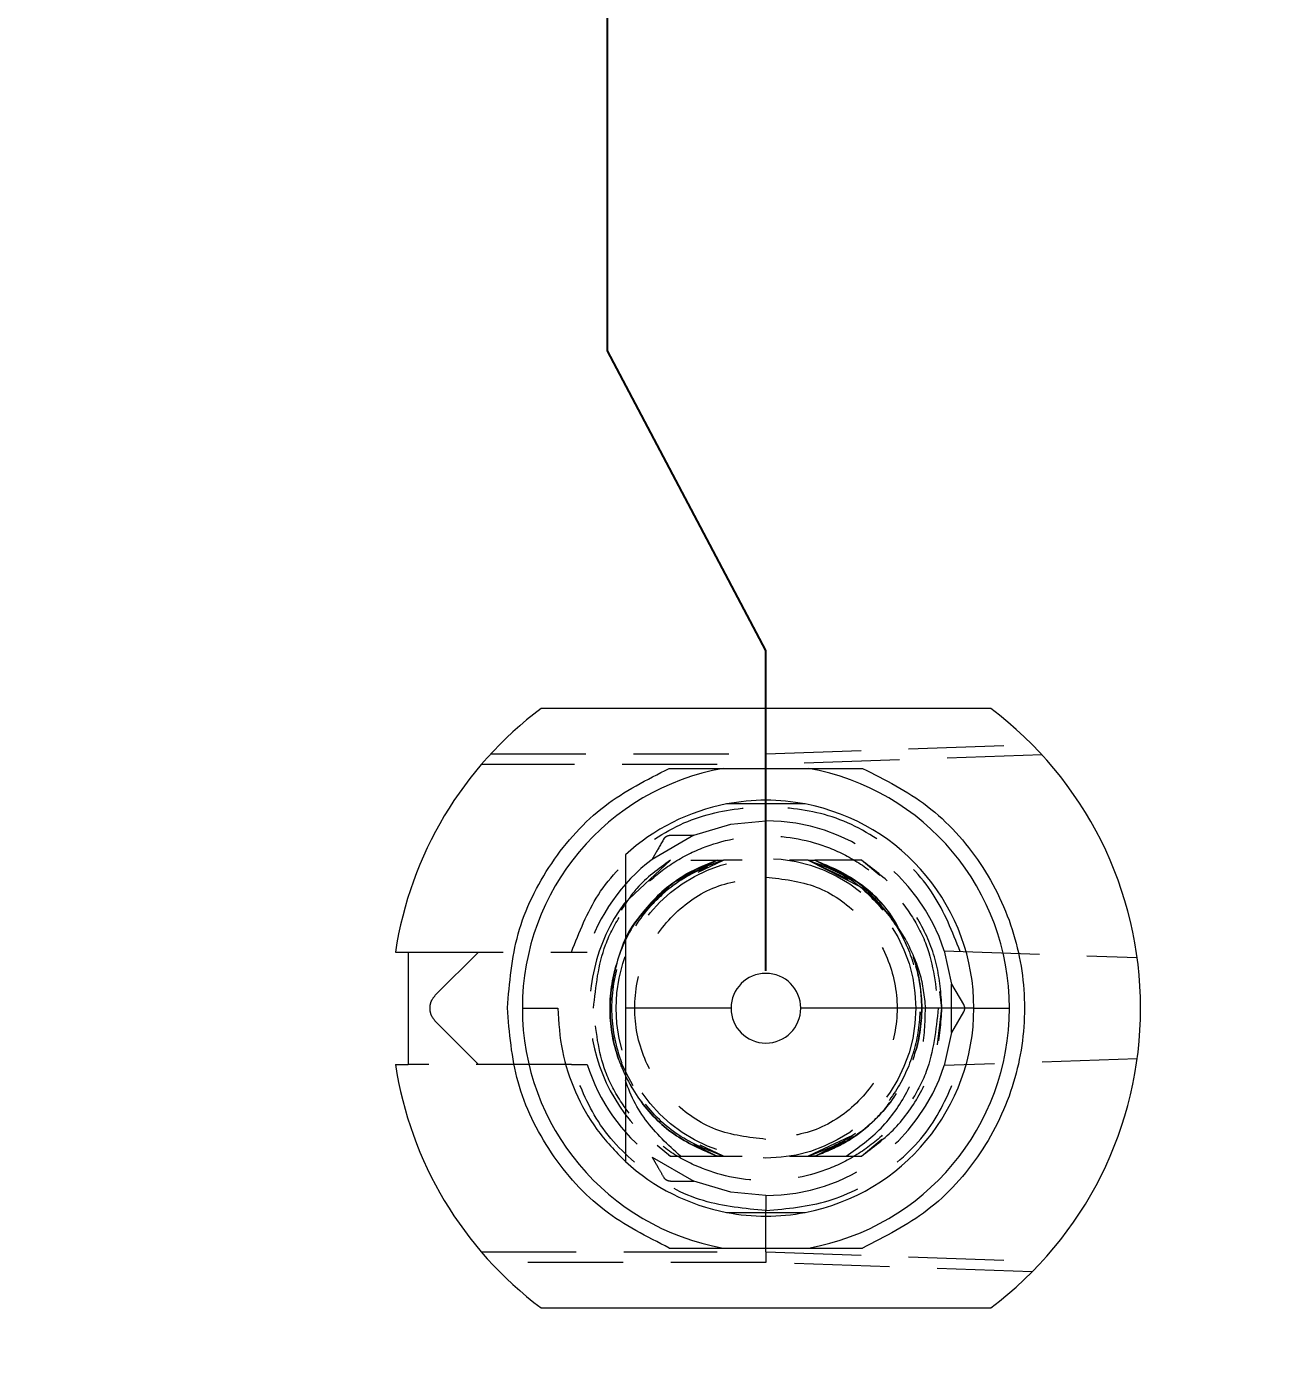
# Model space of a CAD drawing. Header units: millimetres. Extents: x -64 to 530, y -86 to 334.
# Drawn here: x 278.35 to 294.87, y 220.01 to 237.69 of the extents above; entities that cross this region are included whole.
import ezdxf

# ---------------------------------------------------------------- set-up
doc = ezdxf.new("R2010")
doc.units = ezdxf.units.MM
doc.header["$PDSIZE"] = -1
doc.linetypes.add('HIDDEN', pattern=[1.905, 1.27, -0.635])
doc.dimstyles.new('ISO-25', dxfattribs={"dimtxt": 2.5, "dimasz": 2.5, "dimexe": 1.25, "dimexo": 0.625, "dimtad": 1, "dimtxsty": 'Standard', "dimcen": 2.5, "dimadec": 0, "dimazin": 0, "dimtfac": 1, "dimtmove": 0, "dimatfit": 3, "dimfxl": 0, "dimarcsym": 0})

# ---------------------------------------------------------------- blocks, each defined once
blk = doc.blocks.new('*D35')
at = {"color": 0, "lineweight": -2}
for p, q in [((437.684, 297.079), (437.684, 315.579)), ((431.8, 293.079), (437.684, 297.079)), ((431.8, 279.9), (431.8, 293.079))]:
    blk.add_line(p, q, dxfattribs=at)
at = {"layer": 'Defpoints', "color": 0}
for p in [(437.684, 301.079), (431.8, 279.4), (0, 0)]:
    blk.add_point(p, dxfattribs=at)
at = {"color": 0, "insert": (435.434, 308.579), "char_height": 3, "attachment_point": 5, "rotation": 90}
blk.add_mtext('431,80', dxfattribs=at)
blk = doc.blocks.new('*D43')
at = {"color": 0, "lineweight": -2}
for p, q in [((280.31, 293.54), (280.31, 313.54)), ((285.75, 289.54), (280.31, 293.54)), ((285.75, 274.9), (285.75, 289.54))]:
    blk.add_line(p, q, dxfattribs=at)
at = {"layer": 'Defpoints', "color": 0}
for p in [(280.31, 297.54), (285.75, 274.4), (0, 0)]:
    blk.add_point(p, dxfattribs=at)
at = {"color": 0, "insert": (278.06, 305.79), "char_height": 3, "attachment_point": 5, "rotation": 90}
blk.add_mtext('285,75', dxfattribs=at)
blk = doc.blocks.new('*D44')
at = {"color": 0, "lineweight": -2}
for p, q in [((298.633, 293.447), (298.633, 312.947)), ((293.9, 289.447), (298.633, 293.447)), ((293.9, 279.9), (293.9, 289.447))]:
    blk.add_line(p, q, dxfattribs=at)
at = {"layer": 'Defpoints', "color": 0}
for p in [(298.633, 297.447), (293.9, 279.4), (0, 0)]:
    blk.add_point(p, dxfattribs=at)
at = {"color": 0, "insert": (296.383, 305.447), "char_height": 3, "attachment_point": 5, "rotation": 90}
blk.add_mtext('293,90', dxfattribs=at)
blk = doc.blocks.new('*D45')
at = {"color": 0, "lineweight": -2}
blk.add_line((285.25, 274.4), (252.388, 274.4), dxfattribs=at)
at = {"layer": 'Defpoints', "color": 0}
for p in [(267.888, 274.4), (285.75, 274.4), (0, 0)]:
    blk.add_point(p, dxfattribs=at)
at = {"color": 0, "insert": (259.888, 276.65), "char_height": 3, "attachment_point": 5}
blk.add_mtext('274,40', dxfattribs=at)
blk = doc.blocks.new('*D48')
at = {"color": 0, "lineweight": -2}
for p, q in [((355.301, 295.339), (355.301, 315.339)), ((359.73, 291.339), (355.301, 295.339)), ((359.73, 265.82), (359.73, 291.339))]:
    blk.add_line(p, q, dxfattribs=at)
at = {"layer": 'Defpoints', "color": 0}
for p in [(355.301, 299.339), (359.73, 265.32), (0, 0)]:
    blk.add_point(p, dxfattribs=at)
at = {"color": 0, "insert": (353.051, 307.589), "char_height": 3, "attachment_point": 5, "rotation": 90}
blk.add_mtext('359,73', dxfattribs=at)
blk = doc.blocks.new('*D49')
at = {"color": 0, "lineweight": -2}
for p, q in [((349.375, 265.32), (345.375, 260.541)), ((359.23, 265.32), (349.375, 265.32)), ((345.375, 260.541), (325.375, 260.541))]:
    blk.add_line(p, q, dxfattribs=at)
at = {"layer": 'Defpoints', "color": 0}
for p in [(359.73, 265.32), (341.375, 260.541), (0, 0)]:
    blk.add_point(p, dxfattribs=at)
at = {"color": 0, "insert": (333.125, 262.791), "char_height": 3, "attachment_point": 5}
blk.add_mtext('265,32', dxfattribs=at)
blk = doc.blocks.new('*D50')
at = {"color": 0, "lineweight": -2}
for p, q in [((411.281, 297.743), (411.281, 316.243)), ((415.9, 293.743), (411.281, 297.743)), ((415.9, 279.97), (415.9, 293.743))]:
    blk.add_line(p, q, dxfattribs=at)
at = {"layer": 'Defpoints', "color": 0}
for p in [(411.281, 301.743), (415.9, 279.47), (0, 0)]:
    blk.add_point(p, dxfattribs=at)
at = {"color": 0, "insert": (409.031, 309.243), "char_height": 3, "attachment_point": 5, "rotation": 90}
blk.add_mtext('415,90', dxfattribs=at)
blk = doc.blocks.new('*D51')
at = {"color": 0, "lineweight": -2}
for p, q in [((441.42, 274.4), (445.42, 275.871)), ((445.42, 275.871), (464.92, 275.871)), ((425.95, 274.4), (441.42, 274.4))]:
    blk.add_line(p, q, dxfattribs=at)
at = {"layer": 'Defpoints', "color": 0}
for p in [(449.42, 275.871), (425.45, 274.4), (0, 0)]:
    blk.add_point(p, dxfattribs=at)
at = {"color": 0, "insert": (457.42, 278.121), "char_height": 3, "attachment_point": 5}
blk.add_mtext('274,40', dxfattribs=at)
blk = doc.blocks.new('*D52')
at = {"color": 0, "lineweight": -2}
for p, q in [((423.283, 294.998), (423.283, 314.998)), ((425.45, 290.998), (423.283, 294.998)), ((425.45, 274.9), (425.45, 290.998))]:
    blk.add_line(p, q, dxfattribs=at)
at = {"layer": 'Defpoints', "color": 0}
for p in [(423.283, 298.998), (425.45, 274.4), (0, 0)]:
    blk.add_point(p, dxfattribs=at)
at = {"color": 0, "insert": (421.033, 307.248), "char_height": 3, "attachment_point": 5, "rotation": 90}
blk.add_mtext('425,45', dxfattribs=at)
blk = doc.blocks.new('*D56')
at = {"color": 0, "lineweight": -2}
for p, q in [((437.803, 215.414), (437.803, 235.414)), ((425.43, 211.414), (437.803, 215.414)), ((425.43, 198.55), (425.43, 211.414))]:
    blk.add_line(p, q, dxfattribs=at)
at = {"layer": 'Defpoints', "color": 0}
for p in [(437.803, 219.414), (425.43, 198.05), (0, 0)]:
    blk.add_point(p, dxfattribs=at)
at = {"color": 0, "insert": (435.553, 227.664), "char_height": 3, "attachment_point": 5, "rotation": 90}
blk.add_mtext('425,43', dxfattribs=at)
blk = doc.blocks.new('*D75')
at = {"color": 0, "lineweight": -2}
for p, q in [((288.794, 294.16), (288.794, 313.16)), ((290.401, 290.16), (288.794, 294.16)), ((290.401, 279.9), (290.401, 290.16))]:
    blk.add_line(p, q, dxfattribs=at)
at = {"layer": 'Defpoints', "color": 0}
for p in [(288.794, 298.16), (290.401, 279.4), (0, 0)]:
    blk.add_point(p, dxfattribs=at)
at = {"color": 0, "insert": (286.544, 305.91), "char_height": 3, "attachment_point": 5, "rotation": 90}
blk.add_mtext('290,40', dxfattribs=at)
blk = doc.blocks.new('*D76')
at = {"color": 0, "lineweight": -2}
for p, q in [((306.252, 292.611), (306.252, 312.111)), ((297.399, 288.611), (306.252, 292.611)), ((297.399, 279.9), (297.399, 288.611))]:
    blk.add_line(p, q, dxfattribs=at)
at = {"layer": 'Defpoints', "color": 0}
for p in [(306.252, 296.611), (297.399, 279.4), (0, 0)]:
    blk.add_point(p, dxfattribs=at)
at = {"color": 0, "insert": (304.002, 304.611), "char_height": 3, "attachment_point": 5, "rotation": 90}
blk.add_mtext('297,40', dxfattribs=at)
blk = doc.blocks.new('*D77')
at = {"color": 0, "lineweight": -2}
for p, q in [((404.526, 297.682), (404.526, 316.182)), ((412.401, 293.682), (404.526, 297.682)), ((412.401, 279.9), (412.401, 293.682))]:
    blk.add_line(p, q, dxfattribs=at)
at = {"layer": 'Defpoints', "color": 0}
for p in [(404.526, 301.682), (412.401, 279.4), (0, 0)]:
    blk.add_point(p, dxfattribs=at)
at = {"color": 0, "insert": (402.276, 309.182), "char_height": 3, "attachment_point": 5, "rotation": 90}
blk.add_mtext('412,40', dxfattribs=at)
blk = doc.blocks.new('*D78')
at = {"color": 0, "lineweight": -2}
for p, q in [((417.265, 297.291), (417.265, 315.791)), ((419.399, 293.291), (417.265, 297.291)), ((419.399, 279.9), (419.399, 293.291))]:
    blk.add_line(p, q, dxfattribs=at)
at = {"layer": 'Defpoints', "color": 0}
for p in [(417.265, 301.291), (419.399, 279.4), (0, 0)]:
    blk.add_point(p, dxfattribs=at)
at = {"color": 0, "insert": (415.015, 308.791), "char_height": 3, "attachment_point": 5, "rotation": 90}
blk.add_mtext('419,40', dxfattribs=at)
blk = doc.blocks.new('*D119')
at = {"color": 0, "lineweight": -2}
for p, q in [((393.843, 235.159), (393.843, 254.159)), ((396, 231.159), (393.843, 235.159)), ((396, 225.095), (396, 231.159))]:
    blk.add_line(p, q, dxfattribs=at)
at = {"layer": 'Defpoints', "color": 0}
for p in [(393.843, 239.159), (396, 224.595), (0, 0)]:
    blk.add_point(p, dxfattribs=at)
at = {"color": 0, "insert": (391.593, 246.909), "char_height": 3, "attachment_point": 5, "rotation": 90}
blk.add_mtext('396,00', dxfattribs=at)
blk = doc.blocks.new('*D120')
at = {"color": 0, "lineweight": -2}
for p, q in [((372.602, 236.309), (372.602, 255.809)), ((373.5, 232.309), (372.602, 236.309)), ((373.5, 225.095), (373.5, 232.309))]:
    blk.add_line(p, q, dxfattribs=at)
at = {"layer": 'Defpoints', "color": 0}
for p in [(372.602, 240.309), (373.5, 224.595), (0, 0)]:
    blk.add_point(p, dxfattribs=at)
at = {"color": 0, "insert": (370.352, 248.309), "char_height": 3, "attachment_point": 5, "rotation": 90}
blk.add_mtext('373,50', dxfattribs=at)
blk = doc.blocks.new('*D121')
at = {"color": 0, "lineweight": -2}
for p, q in [((345.579, 237.414), (345.579, 256.414)), ((349.175, 233.414), (345.579, 237.414)), ((349.175, 225.095), (349.175, 233.414))]:
    blk.add_line(p, q, dxfattribs=at)
at = {"layer": 'Defpoints', "color": 0}
for p in [(345.579, 241.414), (349.175, 224.595), (0, 0)]:
    blk.add_point(p, dxfattribs=at)
at = {"color": 0, "insert": (343.329, 249.164), "char_height": 3, "attachment_point": 5, "rotation": 90}
blk.add_mtext('349,18', dxfattribs=at)
blk = doc.blocks.new('*D122')
at = {"color": 0, "lineweight": -2}
for p, q in [((325.674, 236.995), (325.674, 256.995)), ((328.855, 232.995), (325.674, 236.995)), ((328.855, 225.095), (328.855, 232.995))]:
    blk.add_line(p, q, dxfattribs=at)
at = {"layer": 'Defpoints', "color": 0}
for p in [(325.674, 240.995), (328.855, 224.595), (0, 0)]:
    blk.add_point(p, dxfattribs=at)
at = {"color": 0, "insert": (323.424, 249.245), "char_height": 3, "attachment_point": 5, "rotation": 90}
blk.add_mtext('328,86', dxfattribs=at)
blk = doc.blocks.new('*D123')
at = {"color": 0, "lineweight": -2}
for p, q in [((304.85, 235.076), (304.85, 254.576)), ((308.535, 231.076), (304.85, 235.076)), ((308.535, 225.095), (308.535, 231.076))]:
    blk.add_line(p, q, dxfattribs=at)
at = {"layer": 'Defpoints', "color": 0}
for p in [(304.85, 239.076), (308.535, 224.595), (0, 0)]:
    blk.add_point(p, dxfattribs=at)
at = {"color": 0, "insert": (302.6, 247.076), "char_height": 3, "attachment_point": 5, "rotation": 90}
blk.add_mtext('308,54', dxfattribs=at)
blk = doc.blocks.new('*D124')
at = {"color": 0, "lineweight": -2}
for p, q in [((286.103, 233.369), (286.103, 253.369)), ((288.215, 229.369), (286.103, 233.369)), ((288.215, 225.095), (288.215, 229.369))]:
    blk.add_line(p, q, dxfattribs=at)
at = {"layer": 'Defpoints', "color": 0}
for p in [(286.103, 237.369), (288.215, 224.595), (0, 0)]:
    blk.add_point(p, dxfattribs=at)
at = {"color": 0, "insert": (283.853, 245.619), "char_height": 3, "attachment_point": 5, "rotation": 90}
blk.add_mtext('288,22', dxfattribs=at)
blk = doc.blocks.new('*D142')
at = {"color": 0, "lineweight": -2}
for p, q in [((401.115, 224.595), (405.115, 228.426)), ((405.115, 228.426), (425.115, 228.426)), ((396.5, 224.595), (401.115, 224.595))]:
    blk.add_line(p, q, dxfattribs=at)
at = {"layer": 'Defpoints', "color": 0}
for p in [(409.115, 228.426), (396, 224.595), (0, 0)]:
    blk.add_point(p, dxfattribs=at)
at = {"color": 0, "insert": (417.365, 230.676), "char_height": 3, "attachment_point": 5}
blk.add_mtext('224,59', dxfattribs=at)

msp = doc.modelspace()

# ---------------------------------------------------------------- linework, layer by layer
at = {"color": 7, "linetype": 'Continuous', "lineweight": 15}
for p, q in [((291.215, 228.595), (285.215, 228.595)), ((283.272, 225.345), (283.44, 225.345)), ((283.44, 225.345), (283.44, 223.845)), ((284.965, 224.595), (285.44, 224.595)), ((287.75, 224.595), (286.34, 224.595)), ((290.99, 224.595), (288.68, 224.595)), ((290.99, 224.595), (291.465, 224.595)), ((283.272, 223.845), (283.44, 223.845)), ((285.215, 220.595), (291.215, 220.595))]:
    msp.add_line(p, q, dxfattribs=at)
at = {"color": 7, "linetype": 'HIDDEN', "lineweight": 0}
for p, q in [((288.215, 227.989), (291.768, 228.113)), ((284.544, 227.989), (288.215, 227.989)), ((288.215, 227.845), (288.215, 227.989)), ((291.901, 227.974), (288.215, 227.845)), ((287.565, 227.845), (284.415, 227.845)), ((288.215, 227.295), (288.215, 227.845)), ((288.215, 227.295), (288.215, 227.095)), ((288.739, 227.32), (288.739, 227.32)), ((287.255, 226.903), (286.696, 226.58)), ((286.326, 225.993), (286.941, 226.57)), ((286.992, 226.276), (287.564, 226.57)), ((286.992, 226.276), (287.564, 226.57)), ((287.214, 226.57), (287.564, 226.57)), ((287.31, 226.41), (287.649, 226.57)), ((287.564, 226.57), (287.323, 226.446)), ((287.9, 226.57), (287.649, 226.57)), ((288.781, 226.57), (288.53, 226.57)), ((288.781, 226.57), (289.486, 226.209)), ((288.781, 226.57), (289.313, 226.319)), ((288.781, 226.57), (289.313, 226.319)), ((289.489, 226.57), (288.866, 226.57)), ((289.313, 226.34), (288.866, 226.57)), ((288.866, 226.57), (289.38, 226.306)), ((289.38, 226.306), (288.866, 226.57)), ((288.866, 226.57), (289.38, 226.306)), ((289.734, 226.364), (289.489, 226.57)), ((283.44, 225.345), (285.621, 225.345)), ((283.807, 224.772), (284.38, 225.345)), ((290.595, 225.36), (293.169, 225.27)), ((290.595, 225.36), (290.694, 224.918)), ((290.694, 224.918), (290.852, 224.645)), ((290.694, 224.272), (290.694, 224.918)), ((290.565, 224.595), (290.537, 224.818)), ((290.504, 224.106), (290.565, 224.595)), ((284.38, 223.845), (283.807, 224.418)), ((290.852, 224.545), (290.694, 224.272)), ((290.694, 224.272), (290.595, 223.83)), ((285.621, 223.845), (283.44, 223.845)), ((293.169, 223.92), (290.595, 223.83)), ((287.249, 222.782), (287.564, 222.62)), ((289.338, 222.882), (288.781, 222.62)), ((289.338, 222.882), (288.781, 222.62)), ((288.866, 222.62), (289.269, 222.827)), ((289.489, 222.62), (289.762, 222.849)), ((286.696, 222.609), (287.255, 222.287)), ((286.763, 222.769), (286.941, 222.62)), ((286.763, 222.769), (286.941, 222.62)), ((286.941, 222.62), (287.564, 222.62)), ((286.941, 222.62), (287.9, 222.62)), ((287.649, 222.62), (287.336, 222.768)), ((288.53, 222.62), (289.288, 222.62)), ((288.866, 222.62), (289.489, 222.62)), ((288.215, 222.095), (288.215, 221.895)), ((288.215, 221.345), (288.215, 221.895)), ((284.415, 221.345), (287.565, 221.345)), ((288.215, 221.201), (284.544, 221.201)), ((288.215, 221.345), (291.901, 221.216)), ((288.215, 221.345), (288.215, 221.201)), ((291.768, 221.077), (288.215, 221.201))]:
    msp.add_line(p, q, dxfattribs=at)
at = {"color": 7, "linetype": 'HIDDEN', "lineweight": 0, "flags": 128}
for points in [[(287.255, 226.903), (287.749, 227.051), (288.215, 227.095)], [(286.941, 226.57), (286.941, 226.57)], [(287.649, 226.57), (287.649, 226.57)], [(287.649, 226.57), (287.649, 226.57)], [(287.649, 226.57), (287.649, 226.57)], [(287.649, 226.57), (287.649, 226.57)], [(287.649, 226.57), (287.649, 226.57)], [(288.781, 226.57), (288.781, 226.57)], [(288.781, 226.57), (288.781, 226.57)], [(288.781, 226.57), (288.781, 226.57)], [(288.781, 226.57), (288.781, 226.57)], [(288.781, 226.57), (288.781, 226.57)], [(288.781, 226.57), (288.781, 226.57)], [(288.781, 226.57), (288.781, 226.57)], [(288.781, 226.57), (288.781, 226.57)], [(289.489, 226.57), (289.489, 226.57)], [(286.286, 223.819), (286.282, 223.848), (286.282, 223.856), (286.282, 223.858), (286.283, 223.859), (286.283, 223.859), (286.283, 223.859), (286.283, 223.859), (286.283, 223.859), (286.283, 223.859), (286.283, 223.859), (286.283, 223.859), (286.283, 223.859), (286.282, 223.859), (286.282, 223.859), (286.282, 223.859), (286.282, 223.859), (286.282, 223.859), (286.282, 223.859), (286.282, 223.859), (286.283, 223.859), (286.283, 223.859), (286.283, 223.859), (286.283, 223.859), (286.283, 223.859), (286.283, 223.859), (286.283, 223.859), (286.283, 223.859), (286.283, 223.859), (286.284, 223.859), (286.284, 223.859), (286.287, 223.856), (286.351, 223.726), (286.438, 223.563)], [(289.994, 223.568), (289.994, 223.568)], [(289.242, 222.816), (289.242, 222.816)], [(286.941, 222.62), (286.941, 222.62)], [(286.941, 222.62), (286.941, 222.62)], [(286.941, 222.62), (286.941, 222.62)], [(286.941, 222.62), (286.941, 222.62)], [(286.941, 222.62), (286.941, 222.62)], [(286.941, 222.62), (286.941, 222.62)], [(286.941, 222.62), (286.941, 222.62)], [(286.941, 222.62), (286.941, 222.62)], [(287.9, 222.62), (287.9, 222.62)], [(288.53, 222.62), (288.53, 222.62)], [(289.489, 222.62), (289.489, 222.62)], [(289.489, 222.62), (289.489, 222.62)], [(289.489, 222.62), (289.489, 222.62)], [(289.489, 222.62), (289.489, 222.62)], [(289.489, 222.62), (289.489, 222.62)], [(289.489, 222.62), (289.489, 222.62)], [(289.489, 222.62), (289.489, 222.62)], [(288.215, 222.095), (287.749, 222.139), (287.255, 222.287)]]:
    msp.add_lwpolyline(points, dxfattribs=at)
at = {"color": 7, "linetype": 'HIDDEN', "lineweight": 0}
msp.add_circle((288.215, 224.595), 2, dxfattribs=at)
at = {"color": 7, "linetype": 'Continuous', "lineweight": 15}
for radius, start, end in [(5, 126.8699, 171.3731), (5, 306.8699, 53.1301), (3.25, 100.0633, 180), (3.25, 0, 79.9367), (2.775, 100.8932, 132.5066), (2.775, 79.1068, 100.8929), (2.775, 0, 79.1071), (0.465, 0, 180), (3.25, 180, 259.9367), (0.465, 180, 0), (2.775, 280.8929, 0), (3.25, 280.0633, 0), (5, 188.6269, 233.1301), (2.775, 227.4934, 259.1071), (2.775, 259.1067, 280.8938)]:
    msp.add_arc((288.215, 224.595), radius, start, end, dxfattribs=at)
at = {"color": 7, "linetype": 'HIDDEN', "lineweight": 0}
for radius, start, end in [(2.5, 17.8157, 90), (2.5, 127.4202, 162.5424), (2.35, 143.5058, 237.1851), (2.5, 197.4576, 232.5798), (2.5, 270, 342.1843)]:
    msp.add_arc((288.215, 224.595), radius, start, end, dxfattribs=at)
at = {"color": 7, "linetype": 'Continuous', "lineweight": 15}
for points, knots in [([(284.765, 224.601), (284.794, 224.935), (284.852, 225.617), (285.318, 226.554), (286.015, 227.336), (286.627, 227.644), (286.926, 227.795)], [0, 0, 0, 0, 0.244423, 0.5, 0.755577, 1, 1, 1, 1]), ([(286.926, 227.795), (287.06, 227.795), (287.234, 227.795), (287.428, 227.795), (287.509, 227.795), (287.563, 227.795), (287.602, 227.795), (287.629, 227.795), (287.643, 227.795), (287.647, 227.795), (287.647, 227.795), (287.647, 227.795)], [0, 0, 0, 0, 0.521928, 0.674707, 0.779636, 0.851733, 0.901668, 0.954566, 0.975879, 0.993095, 1, 1, 1, 1]), ([(287.647, 227.795), (287.823, 227.795), (288.175, 227.795), (288.569, 227.795), (288.761, 227.795), (288.783, 227.795)], [0, 0, 0, 0, 0.469102, 0.939612, 1, 1, 1, 1]), ([(288.783, 227.795), (288.783, 227.795), (288.785, 227.795), (288.796, 227.795), (288.84, 227.795), (289.036, 227.795), (289.27, 227.795), (289.466, 227.795), (289.504, 227.795)], [0, 0, 0, 0, 0.01693, 0.039301, 0.081695, 0.236199, 0.852151, 1, 1, 1, 1]), ([(289.504, 227.795), (289.803, 227.644), (290.415, 227.335), (291.117, 226.552), (291.566, 225.612), (291.714, 224.595), (291.566, 223.578), (291.117, 222.638), (290.415, 221.855), (289.803, 221.546), (289.504, 221.395)], [0, 0, 0, 0, 0.122203, 0.25, 0.377796, 0.5, 0.622203, 0.75, 0.877797, 1, 1, 1, 1]), ([(288.739, 227.32), (288.449, 227.32), (288.096, 227.32), (287.752, 227.32), (287.691, 227.32)], [0, 0, 0, 0, 0.821487, 1, 1, 1, 1]), ([(286.34, 226.641), (286.34, 226.203), (286.34, 225.6), (286.34, 224.811), (286.34, 224.595)], [0, 0, 0, 0, 0.725759, 1, 1, 1, 1]), ([(286.926, 221.395), (286.626, 221.546), (286.013, 221.855), (285.315, 222.64), (284.849, 223.582), (284.793, 224.266), (284.765, 224.601)], [0, 0, 0, 0, 0.24439, 0.499999, 0.755608, 1, 1, 1, 1]), ([(285.44, 224.595), (285.451, 224.403), (285.474, 224.02), (285.659, 223.471), (285.939, 222.963), (286.206, 222.687), (286.34, 222.549)], [0, 0, 0, 0, 0.25, 0.500002, 0.75, 1, 1, 1, 1]), ([(286.34, 224.595), (286.34, 224.4), (286.34, 223.896), (286.34, 223.214), (286.34, 222.765), (286.34, 222.549)], [0, 0, 0, 0, 0.246526, 0.638139, 1, 1, 1, 1]), ([(287.691, 221.87), (287.981, 221.87), (288.334, 221.87), (288.678, 221.87), (288.739, 221.87)], [0, 0, 0, 0, 0.821499, 1, 1, 1, 1]), ([(286.926, 221.395), (287.06, 221.395), (287.234, 221.395), (287.428, 221.395), (287.509, 221.395), (287.563, 221.395), (287.602, 221.395), (287.629, 221.395), (287.643, 221.395), (287.647, 221.395), (287.647, 221.395), (287.647, 221.395)], [0, 0, 0, 0, 0.521928, 0.674707, 0.779636, 0.851733, 0.901668, 0.954566, 0.975879, 0.993095, 1, 1, 1, 1]), ([(287.647, 221.395), (287.823, 221.395), (288.175, 221.395), (288.569, 221.395), (288.761, 221.395), (288.783, 221.395)], [0, 0, 0, 0, 0.469102, 0.939612, 1, 1, 1, 1]), ([(288.783, 221.395), (288.783, 221.395), (288.785, 221.395), (288.796, 221.395), (288.84, 221.395), (289.036, 221.395), (289.27, 221.395), (289.466, 221.395), (289.504, 221.395)], [0, 0, 0, 0, 0.01693, 0.039301, 0.081695, 0.236199, 0.852151, 1, 1, 1, 1])]:
    msp.add_open_spline(points, degree=3, knots=knots, dxfattribs=at)
at = {"color": 7, "linetype": 'HIDDEN', "lineweight": 0}
for points, knots in [([(285.621, 225.345), (285.725, 225.609), (285.937, 226.152), (286.566, 226.788), (287.352, 227.216), (287.932, 227.269), (288.215, 227.295)], [0, 0, 0, 0, 0.243393, 0.5, 0.756607, 1, 1, 1, 1]), ([(290.807, 225.352), (290.703, 225.616), (290.49, 226.157), (289.861, 226.791), (289.076, 227.217), (288.497, 227.269), (288.215, 227.295)], [0, 0, 0, 0, 0.243424, 0.500001, 0.756577, 1, 1, 1, 1]), ([(285.915, 224.595), (285.946, 224.884), (285.994, 225.331), (286.28, 225.867), (286.577, 226.232), (286.943, 226.531), (287.479, 226.809), (288.215, 226.951), (288.951, 226.809), (289.487, 226.532), (289.853, 226.233), (290.15, 225.867), (290.436, 225.331), (290.484, 224.884), (290.515, 224.595)], [0, 0, 0, 0, 0.119722, 0.184823, 0.25, 0.315102, 0.380279, 0.5, 0.619721, 0.684824, 0.75, 0.815102, 0.880278, 1, 1, 1, 1]), ([(286.853, 226.853), (286.812, 226.782), (286.758, 226.688), (286.71, 226.605), (286.698, 226.584), (286.696, 226.581), (286.696, 226.58)], [0, 0, 0, 0, 0.638721, 0.843752, 0.925003, 1, 1, 1, 1]), ([(286.853, 226.853), (286.858, 226.861), (286.868, 226.875), (286.889, 226.891), (286.914, 226.901), (286.931, 226.903), (286.94, 226.903)], [0, 0, 0, 0, 0.250823, 0.500046, 0.749252, 1, 1, 1, 1]), ([(286.94, 226.903), (287.022, 226.903), (287.13, 226.903), (287.227, 226.903), (287.252, 226.903), (287.254, 226.903), (287.255, 226.903)], [0, 0, 0, 0, 0.638721, 0.843749, 0.925002, 1, 1, 1, 1]), ([(287.564, 226.57), (287.364, 226.483), (286.964, 226.31), (286.503, 225.831), (286.204, 225.247), (286.101, 224.595), (286.204, 223.943), (286.503, 223.358), (286.964, 222.88), (287.364, 222.707), (287.564, 222.62)], [0, 0, 0, 0, 0.125, 0.249999, 0.374999, 0.5, 0.625, 0.75, 0.875, 1, 1, 1, 1]), ([(287.649, 222.62), (287.442, 222.701), (287.028, 222.863), (286.546, 223.339), (286.232, 223.931), (286.125, 224.595), (286.232, 225.259), (286.546, 225.851), (287.028, 226.327), (287.442, 226.489), (287.649, 226.57)], [0, 0, 0, 0, 0.124999, 0.25, 0.374999, 0.5, 0.625, 0.75, 0.875001, 1, 1, 1, 1]), ([(287.649, 222.62), (287.442, 222.701), (287.028, 222.863), (286.546, 223.339), (286.232, 223.931), (286.125, 224.595), (286.232, 225.259), (286.546, 225.851), (287.028, 226.327), (287.442, 226.489), (287.649, 226.57)], [0, 0, 0, 0, 0.125, 0.249999, 0.374999, 0.5, 0.625, 0.749998, 0.874999, 1, 1, 1, 1]), ([(287.649, 222.62), (287.442, 222.701), (287.028, 222.863), (286.546, 223.339), (286.232, 223.931), (286.125, 224.595), (286.232, 225.259), (286.546, 225.851), (287.028, 226.327), (287.442, 226.489), (287.649, 226.57)], [0, 0, 0, 0, 0.125, 0.25, 0.375, 0.500001, 0.625, 0.75, 0.875, 1, 1, 1, 1]), ([(286.941, 226.57), (286.781, 226.455), (286.523, 226.27), (286.35, 226.005), (286.285, 225.905)], [0, 0, 0, 0, 0.621039, 1, 1, 1, 1]), ([(286.543, 225.832), (286.685, 225.994), (286.968, 226.32), (287.365, 226.487), (287.564, 226.57)], [0, 0, 0, 0, 0.499998, 1, 1, 1, 1]), ([(286.771, 226.056), (286.84, 226.133), (287.055, 226.371), (287.358, 226.49), (287.564, 226.57)], [0, 0, 0, 0, 0.321277, 1, 1, 1, 1]), ([(287.649, 226.57), (287.51, 226.522), (287.231, 226.425), (286.997, 226.246), (286.88, 226.157)], [0, 0, 0, 0, 0.500002, 1, 1, 1, 1]), ([(287.564, 226.57), (287.586, 226.57), (287.614, 226.57), (287.641, 226.57), (287.648, 226.57), (287.649, 226.57), (287.649, 226.57)], [0, 0, 0, 0, 0.659497, 0.855312, 0.930524, 1, 1, 1, 1]), ([(288.781, 226.57), (288.781, 226.57), (288.782, 226.57), (288.789, 226.57), (288.816, 226.57), (288.844, 226.57), (288.866, 226.57)], [0, 0, 0, 0, 0.068872, 0.145402, 0.344907, 1, 1, 1, 1]), ([(288.781, 226.57), (288.781, 226.57), (288.782, 226.57), (288.789, 226.57), (288.816, 226.57), (288.844, 226.57), (288.866, 226.57)], [0, 0, 0, 0, 0.068955, 0.145561, 0.345171, 1, 1, 1, 1]), ([(288.781, 226.57), (288.991, 226.492), (289.377, 226.349), (289.652, 226.045), (289.778, 225.906)], [0, 0, 0, 0, 0.544503, 1, 1, 1, 1]), ([(288.866, 226.57), (289.066, 226.483), (289.466, 226.31), (289.927, 225.831), (290.226, 225.247), (290.329, 224.595), (290.226, 223.943), (289.927, 223.358), (289.466, 222.88), (289.066, 222.707), (288.866, 222.62)], [0, 0, 0, 0, 0.125, 0.25, 0.375, 0.5, 0.624999, 0.75, 0.874999, 1, 1, 1, 1]), ([(290.098, 225.424), (290.039, 225.557), (289.891, 225.89), (289.462, 226.308), (289.064, 226.483), (288.866, 226.57)], [0, 0, 0, 0, 0.252267, 0.626132, 1, 1, 1, 1]), ([(288.866, 226.57), (289.07, 226.487), (289.414, 226.348), (289.658, 226.07), (289.758, 225.957)], [0, 0, 0, 0, 0.592112, 1, 1, 1, 1]), ([(290.565, 224.595), (290.551, 224.791), (290.523, 225.182), (290.297, 225.73), (289.959, 226.217), (289.645, 226.452), (289.489, 226.57)], [0, 0, 0, 0, 0.249999, 0.5, 0.750001, 1, 1, 1, 1]), ([(288.215, 222.845), (287.986, 222.871), (287.528, 222.924), (286.945, 223.329), (286.556, 223.907), (286.419, 224.595), (286.556, 225.283), (286.945, 225.861), (287.528, 226.266), (287.986, 226.319), (288.215, 226.345)], [0, 0, 0, 0, 0.125, 0.25, 0.375, 0.5, 0.625, 0.75, 0.875, 1, 1, 1, 1]), ([(288.215, 226.345), (288.444, 226.319), (288.902, 226.266), (289.485, 225.861), (289.874, 225.283), (290.011, 224.595), (289.874, 223.907), (289.485, 223.329), (288.902, 222.924), (288.444, 222.871), (288.215, 222.845)], [0, 0, 0, 0, 0.125, 0.25, 0.375, 0.5, 0.625, 0.75, 0.875, 1, 1, 1, 1]), ([(286.88, 226.157), (286.788, 226.07), (286.68, 225.969), (286.576, 225.855), (286.554, 225.836), (286.547, 225.832), (286.545, 225.831), (286.544, 225.831), (286.543, 225.832), (286.543, 225.832)], [0, 0, 0, 0, 0.805352, 0.945964, 0.982681, 0.993226, 0.99691, 0.99849, 1, 1, 1, 1]), ([(289.486, 226.209), (289.625, 226.081), (289.901, 225.825), (290.165, 225.316), (290.289, 224.762), (290.256, 224.194), (290.071, 223.655), (289.747, 223.19), (289.311, 222.819), (288.957, 222.686), (288.781, 222.62)], [0, 0, 0, 0, 0.125, 0.25, 0.375, 0.500001, 0.625001, 0.750001, 0.875001, 1, 1, 1, 1]), ([(290.087, 225.5), (290.005, 225.634), (289.841, 225.901), (289.604, 226.106), (289.486, 226.209)], [0, 0, 0, 0, 0.502471, 1, 1, 1, 1]), ([(287.564, 222.62), (287.364, 222.707), (286.964, 222.88), (286.503, 223.359), (286.204, 223.943), (286.1, 224.596), (286.207, 225.243), (286.462, 225.786), (286.737, 226.033), (286.85, 226.135)], [0, 0, 0, 0, 0.149289, 0.298575, 0.447862, 0.597151, 0.746437, 0.895724, 1, 1, 1, 1]), ([(287.564, 222.62), (287.364, 222.707), (286.964, 222.88), (286.503, 223.359), (286.204, 223.943), (286.1, 224.596), (286.207, 225.243), (286.46, 225.783), (286.732, 226.028), (286.842, 226.127)], [0, 0, 0, 0, 0.149669, 0.299339, 0.449008, 0.598677, 0.748347, 0.898016, 1, 1, 1, 1]), ([(286.84, 226.125), (286.73, 226.026), (286.46, 225.782), (286.207, 225.242), (286.1, 224.596), (286.204, 223.943), (286.503, 223.359), (286.964, 222.88), (287.364, 222.707), (287.564, 222.62)], [0, 0, 0, 0, 0.101378, 0.251148, 0.400918, 0.550689, 0.700459, 0.85023, 1, 1, 1, 1]), ([(287.564, 222.62), (287.364, 222.707), (286.964, 222.88), (286.503, 223.359), (286.204, 223.943), (286.1, 224.596), (286.208, 225.242), (286.442, 225.755), (286.687, 225.979), (286.771, 226.056)], [0, 0, 0, 0, 0.153219, 0.306437, 0.459654, 0.612873, 0.76609, 0.919309, 1, 1, 1, 1]), ([(286.549, 225.833), (286.543, 225.827), (286.383, 225.668), (286.215, 225.236), (286.098, 224.598), (286.205, 223.943), (286.503, 223.359), (286.964, 222.88), (287.364, 222.707), (287.564, 222.62)], [0, 0, 0, 0, 0.006976, 0.17248, 0.337983, 0.503487, 0.66899, 0.834495, 1, 1, 1, 1]), ([(288.866, 222.62), (289.003, 222.675), (289.278, 222.784), (289.634, 223.054), (289.928, 223.388), (290.144, 223.777), (290.273, 224.203), (290.309, 224.646), (290.255, 225.089), (290.143, 225.363), (290.087, 225.5)], [0, 0, 0, 0, 0.124999, 0.250001, 0.375, 0.5, 0.625, 0.749999, 0.874999, 1, 1, 1, 1]), ([(290.087, 225.5), (290.155, 225.357), (290.292, 225.07), (290.327, 224.754), (290.344, 224.595)], [0, 0, 0, 0, 0.497064, 1, 1, 1, 1]), ([(285.621, 225.345), (285.649, 225.345), (285.704, 225.345), (285.772, 225.345), (285.822, 225.345), (285.827, 225.345), (285.83, 225.345)], [0, 0, 0, 0, 0.258106, 0.512594, 0.755596, 1, 1, 1, 1]), ([(283.807, 224.418), (283.786, 224.444), (283.745, 224.496), (283.728, 224.595), (283.745, 224.694), (283.786, 224.746), (283.807, 224.772)], [0, 0, 0, 0, 0.250005, 0.500009, 0.749995, 1, 1, 1, 1]), ([(290.515, 224.595), (290.484, 224.306), (290.436, 223.859), (290.15, 223.323), (289.853, 222.958), (289.487, 222.659), (288.951, 222.381), (288.215, 222.239), (287.479, 222.381), (286.943, 222.658), (286.577, 222.957), (286.28, 223.323), (285.994, 223.859), (285.946, 224.306), (285.915, 224.595)], [0, 0, 0, 0, 0.119721, 0.184823, 0.250001, 0.315103, 0.380279, 0.5, 0.619721, 0.684824, 0.749999, 0.815101, 0.880279, 1, 1, 1, 1]), ([(289.288, 222.62), (289.451, 222.737), (289.774, 222.97), (290.115, 223.463), (290.329, 224.014), (290.339, 224.402), (290.344, 224.595)], [0, 0, 0, 0, 0.255054, 0.506738, 0.755053, 1, 1, 1, 1]), ([(289.489, 222.62), (289.645, 222.738), (289.959, 222.973), (290.297, 223.46), (290.523, 224.008), (290.551, 224.399), (290.565, 224.595)], [0, 0, 0, 0, 0.249997, 0.5, 0.749998, 1, 1, 1, 1]), ([(290.852, 224.645), (290.855, 224.637), (290.863, 224.621), (290.866, 224.595), (290.863, 224.569), (290.855, 224.553), (290.852, 224.545)], [0, 0, 0, 0, 0.250062, 0.499998, 0.750004, 1, 1, 1, 1]), ([(288.215, 221.895), (287.932, 221.921), (287.352, 221.974), (286.566, 222.402), (285.937, 223.038), (285.725, 223.581), (285.621, 223.845)], [0, 0, 0, 0, 0.243393, 0.5, 0.756607, 1, 1, 1, 1]), ([(285.621, 223.845), (285.649, 223.845), (285.704, 223.845), (285.772, 223.845), (285.822, 223.845), (285.827, 223.845), (285.83, 223.845)], [0, 0, 0, 0, 0.258623, 0.51362, 0.756091, 1, 1, 1, 1]), ([(287.076, 222.62), (286.909, 222.773), (286.575, 223.078), (286.361, 223.531), (286.295, 223.783), (286.286, 223.819)], [0, 0, 0, 0, 0.461833, 0.924146, 1, 1, 1, 1]), ([(288.215, 221.895), (288.497, 221.921), (289.076, 221.973), (289.861, 222.399), (290.49, 223.033), (290.703, 223.574), (290.807, 223.837)], [0, 0, 0, 0, 0.243424, 0.499999, 0.756578, 1, 1, 1, 1]), ([(286.696, 222.609), (286.696, 222.608), (286.698, 222.606), (286.71, 222.585), (286.74, 222.533), (286.79, 222.446), (286.831, 222.375), (286.853, 222.337)], [0, 0, 0, 0, 0.074113, 0.154925, 0.359908, 0.653718, 1, 1, 1, 1]), ([(287.649, 222.62), (287.649, 222.62), (287.648, 222.62), (287.641, 222.62), (287.614, 222.62), (287.586, 222.62), (287.564, 222.62)], [0, 0, 0, 0, 0.068903, 0.145463, 0.344991, 1, 1, 1, 1]), ([(287.649, 222.62), (287.649, 222.62), (287.648, 222.62), (287.641, 222.62), (287.614, 222.62), (287.586, 222.62), (287.564, 222.62)], [0, 0, 0, 0, 0.068842, 0.145305, 0.344691, 1, 1, 1, 1]), ([(288.866, 222.62), (288.844, 222.62), (288.816, 222.62), (288.789, 222.62), (288.782, 222.62), (288.781, 222.62), (288.781, 222.62)], [0, 0, 0, 0, 0.659297, 0.855254, 0.930504, 1, 1, 1, 1]), ([(288.866, 222.62), (288.844, 222.62), (288.816, 222.62), (288.789, 222.62), (288.782, 222.62), (288.781, 222.62), (288.781, 222.62)], [0, 0, 0, 0, 0.659593, 0.855435, 0.930571, 1, 1, 1, 1]), ([(286.94, 222.287), (286.931, 222.287), (286.914, 222.289), (286.889, 222.299), (286.868, 222.315), (286.858, 222.329), (286.853, 222.337)], [0, 0, 0, 0, 0.250748, 0.499954, 0.749177, 1, 1, 1, 1]), ([(286.94, 222.287), (287.022, 222.287), (287.13, 222.287), (287.227, 222.287), (287.252, 222.287), (287.254, 222.287), (287.255, 222.287)], [0, 0, 0, 0, 0.638676, 0.843743, 0.924999, 1, 1, 1, 1])]:
    msp.add_open_spline(points, degree=3, knots=knots, dxfattribs=at)

# ---------------------------------------------------------------- dimensions: what is measured, and where the dimension line sits
for feature_location, offset, dtype, picture, middle in [((415.9, 279.47), (-4.619, 22.273), 1, '*D50', (409.031, 309.243)), ((412.401, 279.4), (-7.875, 22.282), 1, '*D77', (402.276, 309.182)), ((419.399, 279.4), (-2.134, 21.891), 1, '*D78', (415.015, 308.791)), ((431.8, 279.4), (5.884, 21.679), 1, '*D35', (435.434, 308.579)), ((359.73, 265.32), (-4.429, 34.019), 1, '*D48', (353.051, 307.589)), ((425.45, 274.4), (-2.167, 24.598), 1, '*D52', (421.033, 307.248)), ((285.75, 274.4), (-5.44, 23.14), 1, '*D43', (278.06, 305.79)), ((290.401, 279.4), (-1.607, 18.76), 1, '*D75', (286.544, 305.91)), ((293.9, 279.4), (4.733, 18.047), 1, '*D44', (296.383, 305.447)), ((297.399, 279.4), (8.853, 17.211), 1, '*D76', (304.002, 304.611)), ((425.45, 274.4), (23.97, 1.471), 0, '*D51', (457.42, 278.121)), ((285.75, 274.4), (-17.862, 0), 0, '*D45', (259.888, 276.65)), ((359.73, 265.32), (-18.355, -4.779), 0, '*D49', (333.125, 262.791)), ((328.855004, 224.594993), (-3.181118, 16.399692), 1, '*D122', (323.423886, 249.244685)), ((349.175004, 224.594993), (-3.596016, 16.818599), 1, '*D121', (343.328988, 249.163592)), ((373.5, 224.595), (-0.898, 15.714), 1, '*D120', (370.352, 248.309)), ((308.535004, 224.594993), (-3.685483, 14.481318), 1, '*D123', (302.599521, 247.07631)), ((396, 224.595), (-2.157, 14.564), 1, '*D119', (391.593, 246.909)), ((288.215004, 224.594993), (-2.111829, 12.773652), 1, '*D124', (283.853174, 245.618645)), ((425.43, 198.05), (12.373, 21.364), 1, '*D56', (435.553, 227.664)), ((396, 224.59499), (13.11539, 3.83088), 0, '*D142', (417.3654, 230.67587))]:
    dim = msp.add_ordinate_dim(feature_location=feature_location, offset=offset, dtype=dtype, origin=(0, 0), dimstyle='ISO-25', override={"dimtxt": 3, "dimasz": 2, "dimexe": 0.5, "dimexo": 0.5, "dimgap": 0.5, "dimzin": 0, "dimadec": 2, "dimtzin": 0})
    dim.commit()
    dim.dimension.update_dxf_attribs({"geometry": picture, "text_midpoint": middle})

doc.saveas('drawing.dxf')
